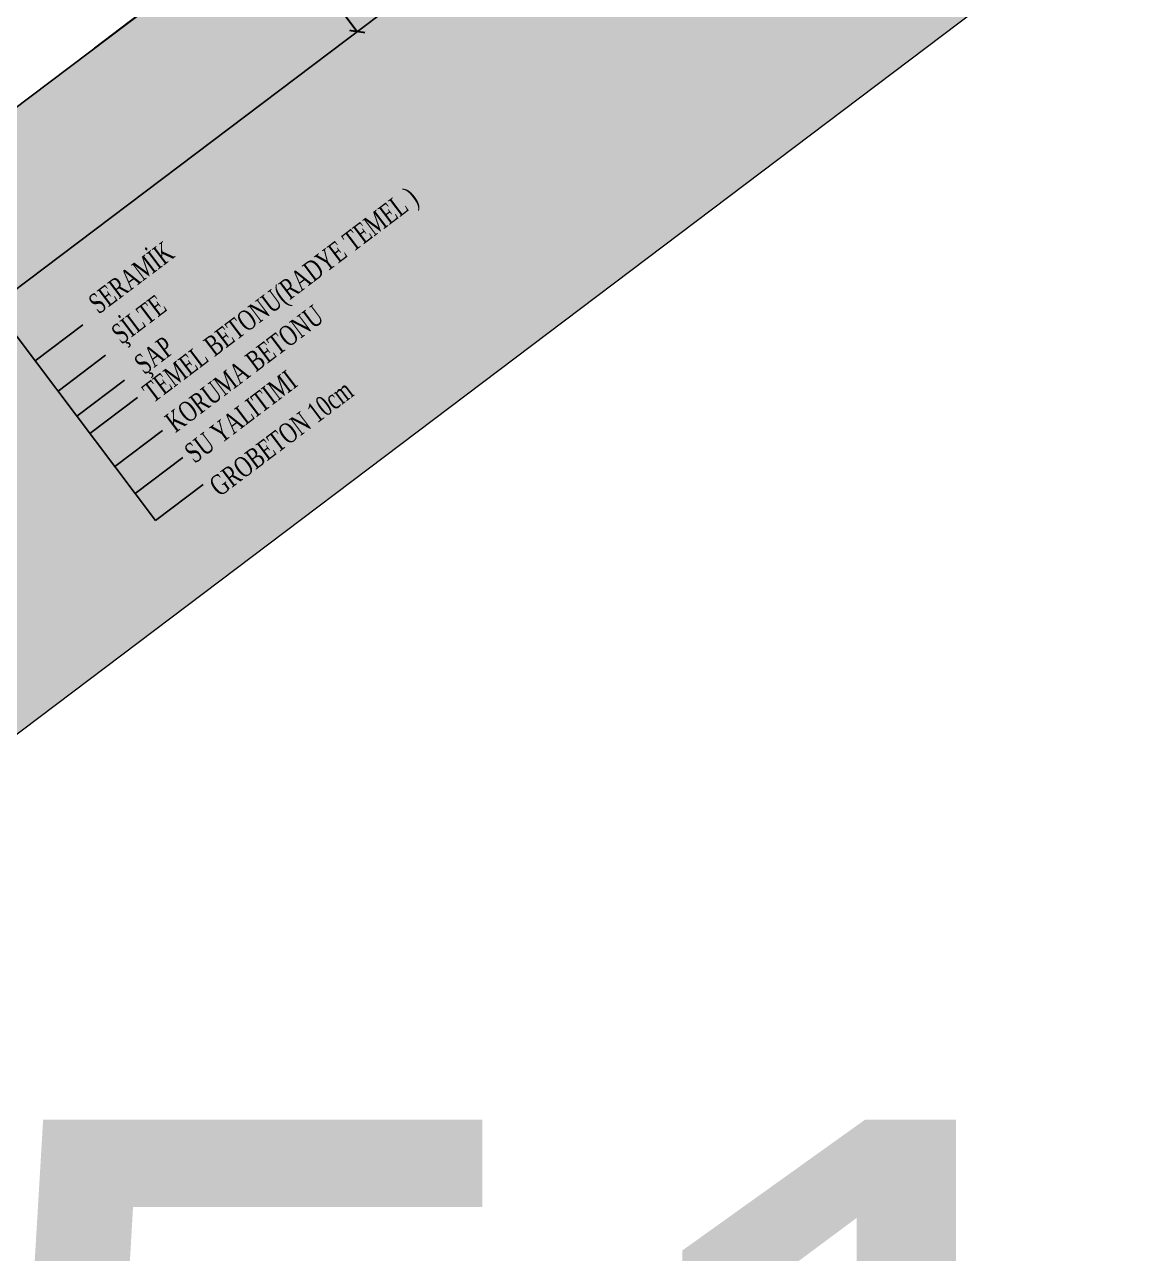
# Model space of a CAD drawing. Header units: millimetres. Extents: x 2232 to 85269, y -3593 to 5869.
# Drawn here: x 3885.2 to 4008.5, y 4034.5 to 4172.1 of the extents above; entities that cross this region are included whole.
import ezdxf

# ---------------------------------------------------------------- set-up
doc = ezdxf.new("R2010")
doc.units = ezdxf.units.MM
doc.linetypes.add('DOTX2', pattern=[0.5, 0, -0.5])
for name, color, linetype, lineweight in [('iz', 1, 'DOTX2', 20), ('Kiris', 7, 'Continuous', 30), ('sıva iç', 21, 'Continuous', 0), ('ölçü iç', 170, 'Continuous', 9), ('ÖLÇÜ İÇ', 7, 'Continuous', 9)]:
    doc.layers.add(name, color=color, linetype=linetype, lineweight=lineweight)
for name, color, linetype in [('LINES', 50, 'Continuous'), ('poz', 1, 'Continuous'), ('Standart', 7, 'Continuous'), ('Yazi', 7, 'Continuous')]:
    doc.layers.add(name, color=color, linetype=linetype)
doc.styles.add('m2', font='arial.ttf', dxfattribs={"width": 0.8, "height": 16})
doc.styles.get("Standard").update_dxf_attribs({"font": 'arial.ttf'})
doc.styles.add('UNIVCH', font='times.ttf', dxfattribs={"width": 0.7})
doc.dimstyles.new('zulay iç ölçü', dxfattribs={"dimtxt": 10, "dimasz": 5, "dimexe": 0.18, "dimexo": 0, "dimgap": 2, "dimtad": 3, "dimdec": 0, "dimzin": 0, "dimdsep": 46, "dimtxsty": 'Standard', "dimblk": 'ARCHTICK', "dimcen": 0.09, "dimse1": 1, "dimse2": 1, "dimadec": 0, "dimazin": 0, "dimtfac": 1, "dimtdec": 0, "dimtix": 1, "dimtofl": 0, "dimtmove": 0, "dimatfit": 3, "dimldrblk": 'ARCHTICK', "dimfxl": 1, "dimtolj": 1, "dimtzin": 0, "dimarcsym": 0})

# ---------------------------------------------------------------- blocks, each defined once
blk = doc.blocks.new('DFGDFG')
at = {"layer": 'LINES', "linetype": 'Continuous', "style": 'm2', "width": 0.8}
blk.add_text('VATAN CAD.', height=361.382, rotation=46.868, dxfattribs=at).set_placement((1064174.99, -439672.19))
at = {"layer": 'Yazi'}
blk.add_text('351', height=360, dxfattribs=at).set_placement((1063201.92, -438229.63, -138060.71))
blk = doc.blocks.new('IDE991Entity6715')
at = {"layer": 'Standart', "color": 159, "linetype": 'Continuous', "lineweight": -3}
blk.add_lwpolyline([(410, -250), (758, -250)], dxfattribs=at)
blk = doc.blocks.new('TRRTYT')
at = {"layer": 'Standart', "linetype": 'Continuous', "lineweight": -3}
h = blk.add_hatch(dxfattribs=at)
h.set_pattern_fill('ANSI33', color=171, scale=40, style=0)
h.set_pattern_definition([(45, (1034515.634, -397430.949), (-7.07107, 7.07107), []), (45, (1034522.705, -397430.949), (-7.07107, 7.07107), [5, -2.5])])
h.paths.add_polyline_path([(1035855.63, -397745.95), (1035855.63, -397680.95), (1034725.63, -397680.95), (1034725.63, -397745.95)])
at = {"layer": 'Standart', "color": 159, "linetype": 'Continuous', "lineweight": -3}
blk.add_lwpolyline([(1035855.63, -397745.95), (1034725.63, -397745.95)], dxfattribs=at)
at = {"layer": 'Standart'}
blk.add_blockref('IDE991Entity6715', (1034515.63, -397430.95), dxfattribs=at)
blk = doc.blocks.new('IDE1091Entity359')
at = {"layer": 'Standart', "color": 159, "linetype": 'Continuous', "lineweight": -3}
blk.add_lwpolyline([(4180, -250), (4205, -250)], dxfattribs=at)
blk = doc.blocks.new('_ArchTick')
at = {"color": 0, "linetype": 'ByBlock', "const_width": 0.15}
blk.add_lwpolyline([(-0.5, -0.5), (0.5, 0.5)], dxfattribs=at)
blk = doc.blocks.new('*D2477')
at = {"layer": 'Defpoints', "color": 0, "transparency": 16777216}
for p in [(661204.5, -128078.54), (661204.5, -128143.54), (661204.5, -128143.54)]:
    blk.add_point(p, dxfattribs=at)
at = {"layer": 'ÖLÇÜ İÇ', "color": 0, "lineweight": -2, "transparency": 16777216}
blk.add_line((661204.5, -128078.54), (661204.5, -128143.54), dxfattribs=at)
at = {"layer": 'ÖLÇÜ İÇ', "color": 0, "lineweight": -2, "transparency": 16777216, "xscale": 5, "yscale": 5, "zscale": 5}
for p, rotation in [((661204.5, -128078.54), 90), ((661204.5, -128143.54), 270)]:
    blk.add_blockref('_ArchTick', p, dxfattribs=dict(at, rotation=rotation))
at = {"layer": 'ÖLÇÜ İÇ', "color": 0, "transparency": 16777216, "insert": (661197.5, -128111.04), "char_height": 10, "attachment_point": 5, "rotation": 90}
blk.add_mtext('\\A1;65', dxfattribs=at)
blk = doc.blocks.new('DFGFDGHN')
at = {"layer": 'ÖLÇÜ İÇ'}
dim = blk.add_linear_dim(base=(661204.5, -128143.54), p1=(661204.5, -128078.54), p2=(661204.5, -128143.54), angle=90, dimstyle='zulay iç ölçü', dxfattribs=at)
dim.commit()
dim.dimension.update_dxf_attribs({"geometry": '*D2477', "text_midpoint": (661197.5, -128111.04)})
blk = doc.blocks.new('GHGFHGF')
at = {"linetype": 'ByBlock', "ltscale": 50}
h = blk.add_hatch(dxfattribs=at)
h.set_pattern_fill('AR-CONC', color=252, scale=10, style=0)
h.set_pattern_definition([(50, (0, 0), (71.7260183, -6.2752135), [7.5, -82.5]), (355, (0, 0), (-13.8751334, 75.2192134), [6, -66]), (100.4514445, (5.98, -0.52), (57.8508847, 68.943999), [6.3740192, -70.1142112]), (46.1842, (0, 20), (106.724133, -16.551928), [11.25, -123.75]), (96.6356355, (8.89, 18.62), (93.4661946, 97.41186), [9.561034, -105.171376]), (351.184164, (0, 20), (93.4661945, 97.41186), [9, -99]), (21, (10, 15), (59.6907052, -40.261889), [7.5, -82.5]), (326, (10, 15), (24.331533, 72.5150045), [6, -66]), (71.451445, (14.974, 11.645), (84.0222377, 32.2531153), [6.374019, -70.1142112]), (37.5, (0, 0), (1.21598553, 33.2893854), [0, -65.2, 0, -67, 0, -66.25]), (7.5, (0, 0), (26.3069537, 39.4411712), [0, -38.2, 0, -63.7, 0, -25.25]), (327.5, (-22.3, 0), (53.3822436, -2.25548717), [0, -25, 0, -78, 0, -103.5]), (317.5, (-32.3, 0), (58.318617, 10.0104982), [0, -32.5, 0, -51.8, 0, -73.5])])
h.paths.add_polyline_path([(1293639.78, -410439.54), (1293283.41, -410439.54), (1293556.41, -410913.65), (1295564.41, -410913.65), (1295813.38, -410409.54), (1295805.64, -410409.54), (1295449.78, -410409.54), (1295449.78, -410689.54), (1295451.78, -410689.54), (1295499.78, -410689.54), (1295539.78, -410689.54), (1295524.78, -410749.54), (1295499.78, -410749.54), (1295499.78, -410754.54), (1294949.78, -410754.54), (1294949.78, -410869.54), (1294949.78, -410899.54), (1294719.78, -410899.54), (1294694.78, -410899.54), (1294694.78, -410754.54), (1293589.78, -410754.54), (1293589.78, -410749.54), (1293564.78, -410749.54), (1293549.78, -410689.54), (1293589.78, -410689.54), (1293637.78, -410689.54), (1293639.78, -410689.54)])
h.paths.add_polyline_path([(1293241.26, -410445.55), (1293458.3, -410445.55), (1293458.3, -410423.41), (1293241.26, -410423.41)], flags=9)
h.paths.add_polyline_path([(1293241.52, -410691.66), (1293475.04, -410691.66), (1293475.04, -410671.09), (1293241.52, -410671.09)], flags=9)
h.paths.add_polyline_path([(1293242.04, -410750.94), (1293495.49, -410750.94), (1293495.49, -410733.47), (1293242.04, -410733.47)], flags=9)
h.paths.add_polyline_path([(1293242.04, -410393.31), (1293458.81, -410393.31), (1293458.81, -410375.84), (1293242.04, -410375.84)], flags=9)
h.paths.add_polyline_path([(1293212.02, -410583.59), (1293506.96, -410583.59), (1293506.96, -410537.02), (1293212.02, -410537.02)], flags=9)
at = {"layer": 'iz', "ltscale": 50}
blk.add_lwpolyline([(1293549.78, -410689.54), (1295539.78, -410689.54)], dxfattribs=at)
at = {"layer": 'poz'}
for p, q in [((1293872.14, -410874.83), (1293872.14, -410687.54)), ((1293872.14, -410785.32), (1293898.85, -410785.32)), ((1293872.14, -410802.3), (1293898.85, -410802.3)), ((1293872.14, -410816.37), (1293898.85, -410816.37)), ((1293872.14, -410826.06), (1293898.85, -410826.06)), ((1293872.14, -410844.64), (1293898.85, -410844.64)), ((1293872.14, -410859.74), (1293898.85, -410859.74)), ((1293872.14, -410874.83), (1293898.85, -410874.83))]:
    blk.add_line(p, q, dxfattribs=at)
at = {"layer": 'sıva iç'}
blk.add_lwpolyline([(1293283.41, -410439.54), (1293556.41, -410913.65), (1295564.41, -410913.65), (1295813.38, -410409.54)], dxfattribs=at)
at = {"layer": 'Standart'}
blk.add_blockref('IDE1091Entity359', (1289797.68, -410439.54), dxfattribs=at)
at = {"layer": 'sıva iç'}
blk.add_blockref('TRRTYT', (258864.14, -13008.59), dxfattribs=at)
at = {"layer": 'ölçü iç', "lineweight": 30}
blk.add_blockref('DFGFDGHN', (632871.63, -282611), dxfattribs=at)
at = {"layer": 'Yazi', "char_height": 6.9984, "style": 'UNIVCH'}
for s, insert, width, attachment_point in [('{\\H1.3x;SERAMİK}', (1293907.28, -410776.88), 149.1566, 1), ('{\\H1.3x;ŞİLTE}', (1293907.28, -410793.86), 149.1566, 1), ('{\\H1.3x;ŞAP}', (1293907.28, -410810.85), 149.1566, 1), ('{\\H1.3x;TEMEL BETONU(RADYE TEMEL ) }', (1293902.68, -410835.34), 238.5399, 7), ('{\\fTimes New Roman|b0|i0|c162|p18;\\H1.3x;KORUMA BETONU}', (1293902.68, -410839.96), 121.5257, 1), ('{\\fTimes New Roman|b0|i0|c162|p18;\\H1.3x;SU YALITIMI }', (1293901.27, -410856.13), 335.9904, 1), ('{\\H1.3x;GROBETON 10cm}', (1293901.16, -410874.74), 121.5257, 1)]:
    blk.add_mtext(s, dxfattribs=dict(at, insert=insert, width=width, attachment_point=attachment_point))
blk = doc.blocks.new('RRRR')
at = {"layer": 'Kiris', "color": 18, "true_color": 0x000000}
blk.add_blockref('DFGDFG', (59854.18, 0), dxfattribs=at)
at = {"layer": 'sıva iç', "rotation": 37.05267661197627}
blk.add_blockref('GHGFHGF', (-156760.25, -889310.84), dxfattribs=at)

msp = doc.modelspace()

# ---------------------------------------------------------------- block references
at = {"layer": 'ÖLÇÜ İÇ', "xscale": 0.25, "yscale": 0.25, "zscale": 0.25}
msp.add_blockref('RRRR', (-276957.06, 113516.85), dxfattribs=at)

doc.saveas('drawing.dxf')
